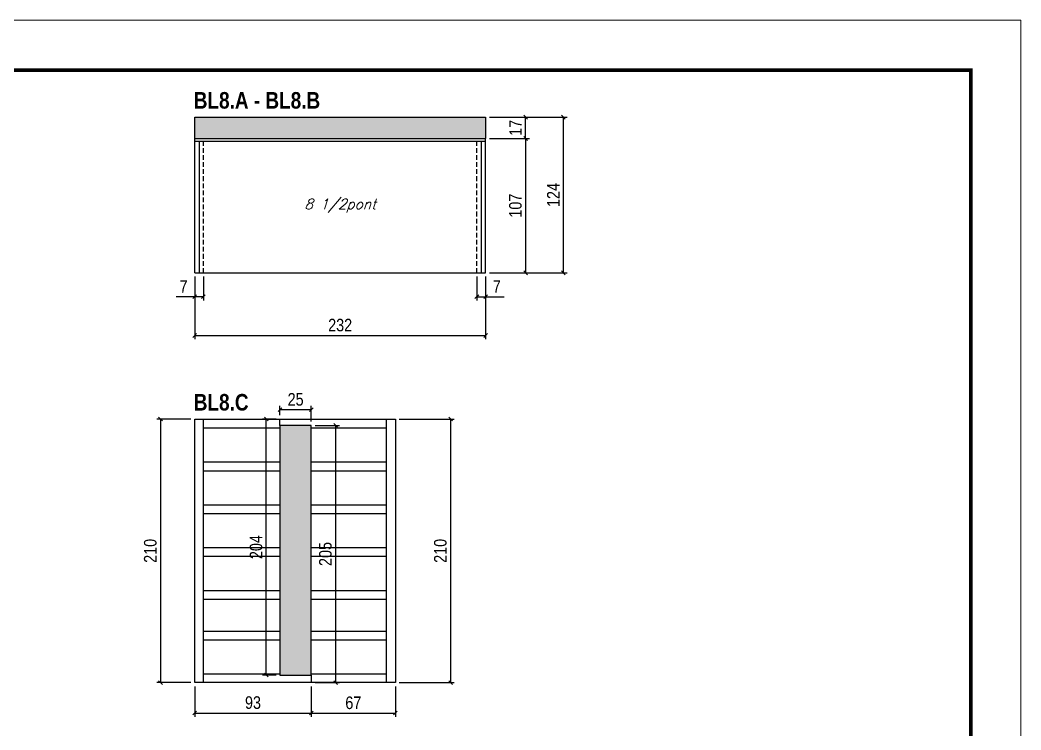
# Model space of a CAD drawing. Extents: x 3309 to 10384, y -2522 to 14608.
# Drawn here: x 8765 to 9563, y 1408 to 1974 of the extents above; entities that cross this region are included whole.
import ezdxf

# ---------------------------------------------------------------- set-up
doc = ezdxf.new("R2010")
doc.units = 0
doc.linetypes.add('DASHED', pattern=[0.75, 0.5, -0.25])
doc.linetypes.add('HIDDEN', pattern=[0.375, 0.25, -0.125])
doc.layers.add('00 - FELIPE', color=6, linetype='Continuous', plot=False)
for name, color, linetype in [('COTA', 241, 'Continuous'), ('NOMENCLATURA', 7, 'Continuous'), ('Painéis', 200, 'Continuous'), ('SARR_2.2x7', 40, 'Continuous'), ('SARR_3.5x7', 81, 'Continuous'), ('texto', 7, 'Continuous')]:
    doc.layers.add(name, color=color, linetype=linetype)
doc.layers.add('Folhas', color=255, linetype='Continuous', lineweight=9)
doc.layers.add('SARRAFO DE PRESSAO', color=251, linetype='DASHED', lineweight=9)
doc.styles.add('COTA TECNICA', font='techl___.ttf', dxfattribs={"height": 10})
doc.styles.add('Romans', font='romans.shx')
doc.styles.add('TECNICA', font='techb___.ttf', dxfattribs={"height": 10})
doc.dimstyles.new('PAINEL', dxfattribs={"dimtxt": 10, "dimasz": 3, "dimexe": 3, "dimexo": 3, "dimgap": 3, "dimtad": 1, "dimdec": 1, "dimzin": 12, "dimdsep": 46, "dimtxsty": 'COTA TECNICA', "dimblk1": 'OBLIQUE', "dimblk2": 'OBLIQUE', "dimsah": 1, "dimcen": 0.9, "dimclrd": 4, "dimclre": 4, "dimclrt": 240, "dimadec": 1, "dimazin": 3, "dimtfac": 1, "dimtdec": 1, "dimtmove": 0, "dimatfit": 3, "dimfxl": 1, "dimtolj": 1, "dimtzin": 12, "dimarcsym": 0})

# ---------------------------------------------------------------- blocks, each defined once
blk = doc.blocks.new('9999999999')
at = {"layer": 'Folhas'}
blk.add_lwpolyline([(98138.98, 34190.21), (99623.98, 34190.21), (99623.98, 35240.21), (98138.98, 35240.21)], close=True, dxfattribs=at)
at = {"layer": 'Folhas', "color": 30, "const_width": 3}
blk.add_lwpolyline([(98213.98, 34230.21), (99583.98, 34230.21), (99583.98, 35200.21), (98213.98, 35200.21)], close=True, dxfattribs=at)
blk = doc.blocks.new('_Oblique')
at = {"color": 0, "linetype": 'ByBlock', "lineweight": -2}
blk.add_line((-0.5, -0.5), (0.5, 0.5), dxfattribs=at)
blk = doc.blocks.new('*D1561')
at = {"layer": 'COTA', "color": 4, "linetype": 'ByBlock', "lineweight": -2, "transparency": 16777216}
for p, q in [((8904.02, 1769.12), (8904.02, 1719.21)), ((9136.02, 1769.12), (9136.02, 1719.21)), ((8904.02, 1722.21), (9136.02, 1722.21))]:
    blk.add_line(p, q, dxfattribs=at)
at = {"layer": 'Defpoints', "color": 0, "linetype": 'ByBlock', "transparency": 16777216}
for p in [(8904.02, 1772.12), (9136.02, 1772.12), (9136.02, 1722.21)]:
    blk.add_point(p, dxfattribs=at)
at = {"layer": 'COTA', "color": 4, "linetype": 'ByBlock', "lineweight": -2, "transparency": 16777216, "xscale": 3, "yscale": 3, "zscale": 3, "rotation": 180}
blk.add_blockref('_Oblique', (8904.02, 1722.21), dxfattribs=at)
at = {"layer": 'COTA', "color": 4, "linetype": 'ByBlock', "lineweight": -2, "transparency": 16777216, "xscale": 3, "yscale": 3, "zscale": 3}
blk.add_blockref('_Oblique', (9136.02, 1722.21), dxfattribs=at)
at = {"layer": 'COTA', "color": 240, "linetype": 'ByBlock', "transparency": 16777216, "insert": (9020.02, 1730.43), "char_height": 10, "attachment_point": 5, "style": 'COTA TECNICA'}
blk.add_mtext('\\A1;232', dxfattribs=at)
blk = doc.blocks.new('*D1562')
at = {"layer": 'COTA', "color": 4, "lineweight": -2, "transparency": 16777216}
for p, q in [((9139.02, 1879.12), (9170.9, 1879.12)), ((9167.9, 1879.12), (9167.9, 1772.12)), ((9139.02, 1772.12), (9170.9, 1772.12))]:
    blk.add_line(p, q, dxfattribs=at)
at = {"layer": 'Defpoints', "color": 0, "transparency": 16777216}
for p in [(9136.02, 1879.12), (9136.02, 1772.12), (9167.9, 1772.12)]:
    blk.add_point(p, dxfattribs=at)
at = {"layer": 'COTA', "color": 4, "lineweight": -2, "transparency": 16777216, "xscale": 3, "yscale": 3, "zscale": 3}
for p, rotation in [((9167.9, 1879.12), 90), ((9167.9, 1772.12), 270)]:
    blk.add_blockref('_Oblique', p, dxfattribs=dict(at, rotation=rotation))
at = {"layer": 'COTA', "color": 240, "transparency": 16777216, "insert": (9159.8, 1825.62), "char_height": 10, "attachment_point": 5, "rotation": 90, "style": 'COTA TECNICA'}
blk.add_mtext('\\A1;107', dxfattribs=at)
blk = doc.blocks.new('*D1563')
at = {"layer": 'COTA', "color": 4, "lineweight": -2, "transparency": 16777216}
for p, q in [((8904.02, 1769.12), (8904.02, 1750.1)), ((8911.02, 1769.12), (8911.02, 1750.1)), ((8904.02, 1753.1), (8889.29, 1753.1)), ((8911.02, 1753.1), (8904.02, 1753.1))]:
    blk.add_line(p, q, dxfattribs=at)
at = {"layer": 'Defpoints', "color": 0, "transparency": 16777216}
for p in [(8904.02, 1772.12), (8911.02, 1772.12), (8904.02, 1753.1)]:
    blk.add_point(p, dxfattribs=at)
at = {"layer": 'COTA', "color": 4, "lineweight": -2, "transparency": 16777216, "xscale": 3, "yscale": 3, "zscale": 3, "rotation": 180}
blk.add_blockref('_Oblique', (8904.02, 1753.1), dxfattribs=at)
at = {"layer": 'COTA', "color": 4, "lineweight": -2, "transparency": 16777216, "xscale": 3, "yscale": 3, "zscale": 3}
blk.add_blockref('_Oblique', (8911.02, 1753.1), dxfattribs=at)
at = {"layer": 'COTA', "color": 240, "transparency": 16777216, "insert": (8895.16, 1761.17), "char_height": 10, "attachment_point": 5, "style": 'COTA TECNICA'}
blk.add_mtext('\\A1;7', dxfattribs=at)
blk = doc.blocks.new('*D1564')
at = {"layer": 'COTA', "color": 4, "lineweight": -2, "transparency": 16777216}
for p, q in [((9129.02, 1769.12), (9129.02, 1750.1)), ((9136.02, 1769.12), (9136.02, 1750.1)), ((9129.02, 1753.1), (9136.02, 1753.1)), ((9136.02, 1753.1), (9150.75, 1753.1))]:
    blk.add_line(p, q, dxfattribs=at)
at = {"layer": 'Defpoints', "color": 0, "transparency": 16777216}
for p in [(9129.02, 1772.12), (9136.02, 1772.12), (9136.02, 1753.1)]:
    blk.add_point(p, dxfattribs=at)
at = {"layer": 'COTA', "color": 4, "lineweight": -2, "transparency": 16777216, "xscale": 3, "yscale": 3, "zscale": 3, "rotation": 180}
blk.add_blockref('_Oblique', (9129.02, 1753.1), dxfattribs=at)
at = {"layer": 'COTA', "color": 4, "lineweight": -2, "transparency": 16777216, "xscale": 3, "yscale": 3, "zscale": 3}
blk.add_blockref('_Oblique', (9136.02, 1753.1), dxfattribs=at)
at = {"layer": 'COTA', "color": 240, "transparency": 16777216, "insert": (9144.89, 1761.17), "char_height": 10, "attachment_point": 5, "style": 'COTA TECNICA'}
blk.add_mtext('\\A1;7', dxfattribs=at)
blk = doc.blocks.new('*D1565')
at = {"layer": 'COTA', "color": 4, "lineweight": -2, "transparency": 16777216}
for p, q in [((9139.02, 1896.12), (9170.9, 1896.12)), ((9167.9, 1879.12), (9167.9, 1896.12)), ((9139.02, 1879.12), (9170.9, 1879.12))]:
    blk.add_line(p, q, dxfattribs=at)
at = {"layer": 'Defpoints', "color": 0, "transparency": 16777216}
for p in [(9136.02, 1896.12), (9167.9, 1896.12), (9136.02, 1879.12)]:
    blk.add_point(p, dxfattribs=at)
at = {"layer": 'COTA', "color": 4, "lineweight": -2, "transparency": 16777216, "xscale": 3, "yscale": 3, "zscale": 3}
for p, rotation in [((9167.9, 1896.12), 90), ((9167.9, 1879.12), 270)]:
    blk.add_blockref('_Oblique', p, dxfattribs=dict(at, rotation=rotation))
at = {"layer": 'COTA', "color": 240, "transparency": 16777216, "insert": (9159.83, 1887.62), "char_height": 10, "attachment_point": 5, "rotation": 90, "style": 'COTA TECNICA'}
blk.add_mtext('\\A1;17', dxfattribs=at)
blk = doc.blocks.new('*D1566')
at = {"layer": 'COTA', "color": 4, "lineweight": -2, "transparency": 16777216}
for p, q in [((9139.02, 1896.12), (9201.04, 1896.12)), ((9198.04, 1772.12), (9198.04, 1896.12)), ((9139.02, 1772.12), (9201.04, 1772.12))]:
    blk.add_line(p, q, dxfattribs=at)
at = {"layer": 'Defpoints', "color": 0, "transparency": 16777216}
for p in [(9136.02, 1896.12), (9198.04, 1896.12), (9136.02, 1772.12)]:
    blk.add_point(p, dxfattribs=at)
at = {"layer": 'COTA', "color": 4, "lineweight": -2, "transparency": 16777216, "xscale": 3, "yscale": 3, "zscale": 3}
for p, rotation in [((9198.04, 1896.12), 90), ((9198.04, 1772.12), 270)]:
    blk.add_blockref('_Oblique', p, dxfattribs=dict(at, rotation=rotation))
at = {"layer": 'COTA', "color": 240, "transparency": 16777216, "insert": (9189.97, 1834.12), "char_height": 10, "attachment_point": 5, "rotation": 90, "style": 'COTA TECNICA'}
blk.add_mtext('\\A1;124', dxfattribs=at)
blk = doc.blocks.new('*D1583')
at = {"layer": 'COTA', "color": 4, "lineweight": -2, "transparency": 16777216}
for p, q in [((8901.02, 1655.57), (8873.78, 1655.57)), ((8876.78, 1655.57), (8876.78, 1445.57)), ((8901.02, 1445.57), (8873.78, 1445.57))]:
    blk.add_line(p, q, dxfattribs=at)
at = {"layer": 'Defpoints', "color": 0, "transparency": 16777216}
for p in [(8904.02, 1655.57), (8876.78, 1445.57), (8904.02, 1445.57)]:
    blk.add_point(p, dxfattribs=at)
at = {"layer": 'COTA', "color": 4, "lineweight": -2, "transparency": 16777216, "xscale": 3, "yscale": 3, "zscale": 3}
for p, rotation in [((8876.78, 1655.57), 90), ((8876.78, 1445.57), 270)]:
    blk.add_blockref('_Oblique', p, dxfattribs=dict(at, rotation=rotation))
at = {"layer": 'COTA', "color": 240, "transparency": 16777216, "insert": (8868.68, 1550.57), "char_height": 10, "attachment_point": 5, "rotation": 90, "style": 'COTA TECNICA'}
blk.add_mtext('\\A1;210', dxfattribs=at)
blk = doc.blocks.new('*D1584')
at = {"layer": 'COTA', "color": 4, "lineweight": -2, "transparency": 16777216}
for p, q in [((9067.02, 1655.57), (9111.05, 1655.57)), ((9108.05, 1655.57), (9108.05, 1445.57)), ((9067.02, 1445.57), (9111.05, 1445.57))]:
    blk.add_line(p, q, dxfattribs=at)
at = {"layer": 'Defpoints', "color": 0, "transparency": 16777216}
for p in [(9064.02, 1655.57), (9064.02, 1445.57), (9108.05, 1445.57)]:
    blk.add_point(p, dxfattribs=at)
at = {"layer": 'COTA', "color": 4, "lineweight": -2, "transparency": 16777216, "xscale": 3, "yscale": 3, "zscale": 3}
for p, rotation in [((9108.05, 1655.57), 90), ((9108.05, 1445.57), 270)]:
    blk.add_blockref('_Oblique', p, dxfattribs=dict(at, rotation=rotation))
at = {"layer": 'COTA', "color": 240, "transparency": 16777216, "insert": (9099.95, 1550.57), "char_height": 10, "attachment_point": 5, "rotation": 90, "style": 'COTA TECNICA'}
blk.add_mtext('\\A1;210', dxfattribs=at)
blk = doc.blocks.new('*D1585')
at = {"layer": 'COTA', "color": 4, "lineweight": -2, "transparency": 16777216}
for p, q in [((8904.02, 1442.57), (8904.02, 1418.36)), ((8997.02, 1442.57), (8997.02, 1418.36)), ((8904.02, 1421.36), (8997.02, 1421.36))]:
    blk.add_line(p, q, dxfattribs=at)
at = {"layer": 'Defpoints', "color": 0, "transparency": 16777216}
for p in [(8904.02, 1445.57), (8997.02, 1445.57), (8997.02, 1421.36)]:
    blk.add_point(p, dxfattribs=at)
at = {"layer": 'COTA', "color": 4, "lineweight": -2, "transparency": 16777216, "xscale": 3, "yscale": 3, "zscale": 3, "rotation": 180}
blk.add_blockref('_Oblique', (8904.02, 1421.36), dxfattribs=at)
at = {"layer": 'COTA', "color": 4, "lineweight": -2, "transparency": 16777216, "xscale": 3, "yscale": 3, "zscale": 3}
blk.add_blockref('_Oblique', (8997.02, 1421.36), dxfattribs=at)
at = {"layer": 'COTA', "color": 240, "transparency": 16777216, "insert": (8950.52, 1429.61), "char_height": 10, "attachment_point": 5, "style": 'COTA TECNICA'}
blk.add_mtext('\\A1;93', dxfattribs=at)
blk = doc.blocks.new('*D1586')
at = {"layer": 'COTA', "color": 4, "lineweight": -2, "transparency": 16777216}
for p, q in [((8997.02, 1442.57), (8997.02, 1418.36)), ((9064.02, 1442.57), (9064.02, 1418.36)), ((8997.02, 1421.36), (9064.02, 1421.36))]:
    blk.add_line(p, q, dxfattribs=at)
at = {"layer": 'Defpoints', "color": 0, "transparency": 16777216}
for p in [(8997.02, 1445.57), (9064.02, 1445.57), (9064.02, 1421.36)]:
    blk.add_point(p, dxfattribs=at)
at = {"layer": 'COTA', "color": 4, "lineweight": -2, "transparency": 16777216, "xscale": 3, "yscale": 3, "zscale": 3, "rotation": 180}
blk.add_blockref('_Oblique', (8997.02, 1421.36), dxfattribs=at)
at = {"layer": 'COTA', "color": 4, "lineweight": -2, "transparency": 16777216, "xscale": 3, "yscale": 3, "zscale": 3}
blk.add_blockref('_Oblique', (9064.02, 1421.36), dxfattribs=at)
at = {"layer": 'COTA', "color": 240, "transparency": 16777216, "insert": (9030.52, 1429.47), "char_height": 10, "attachment_point": 5, "style": 'COTA TECNICA'}
blk.add_mtext('\\A1;67', dxfattribs=at)
blk = doc.blocks.new('*D1587')
at = {"layer": 'COTA', "color": 4, "lineweight": -2, "transparency": 16777216}
for p, q in [((8969.02, 1655.57), (8958.09, 1655.57)), ((8961.09, 1451.57), (8961.09, 1655.57)), ((8969.02, 1451.57), (8958.09, 1451.57))]:
    blk.add_line(p, q, dxfattribs=at)
at = {"layer": 'Defpoints', "color": 0, "transparency": 16777216}
for p in [(8961.09, 1655.57), (8972.02, 1655.57), (8972.02, 1451.57)]:
    blk.add_point(p, dxfattribs=at)
at = {"layer": 'COTA', "color": 4, "lineweight": -2, "transparency": 16777216, "xscale": 3, "yscale": 3, "zscale": 3}
for p, rotation in [((8961.09, 1655.57), 90), ((8961.09, 1451.57), 270)]:
    blk.add_blockref('_Oblique', p, dxfattribs=dict(at, rotation=rotation))
at = {"layer": 'COTA', "color": 240, "transparency": 16777216, "insert": (8952.99, 1553.57), "char_height": 10, "attachment_point": 5, "rotation": 90, "style": 'COTA TECNICA'}
blk.add_mtext('\\A1;204', dxfattribs=at)
blk = doc.blocks.new('*D1588')
at = {"layer": 'COTA', "color": 4, "lineweight": -2, "transparency": 16777216}
for p, q in [((8972.02, 1658.57), (8972.02, 1666.12)), ((8972.02, 1663.12), (8997.02, 1663.12)), ((8997.02, 1653.57), (8997.02, 1666.12))]:
    blk.add_line(p, q, dxfattribs=at)
at = {"layer": 'Defpoints', "color": 0, "transparency": 16777216}
for p in [(8997.02, 1663.12), (8972.02, 1655.57), (8997.02, 1650.57)]:
    blk.add_point(p, dxfattribs=at)
at = {"layer": 'COTA', "color": 4, "lineweight": -2, "transparency": 16777216, "xscale": 3, "yscale": 3, "zscale": 3, "rotation": 180}
blk.add_blockref('_Oblique', (8972.02, 1663.12), dxfattribs=at)
at = {"layer": 'COTA', "color": 4, "lineweight": -2, "transparency": 16777216, "xscale": 3, "yscale": 3, "zscale": 3}
blk.add_blockref('_Oblique', (8997.02, 1663.12), dxfattribs=at)
at = {"layer": 'COTA', "color": 240, "transparency": 16777216, "insert": (8984.52, 1671.23), "char_height": 10, "attachment_point": 5, "style": 'COTA TECNICA'}
blk.add_mtext('\\A1;25', dxfattribs=at)
blk = doc.blocks.new('*D1589')
at = {"layer": 'COTA', "color": 4, "lineweight": -2, "transparency": 16777216}
for p, q in [((9000.02, 1650.57), (9019.4, 1650.57)), ((9016.4, 1650.57), (9016.4, 1445.57)), ((9000.02, 1445.57), (9019.4, 1445.57))]:
    blk.add_line(p, q, dxfattribs=at)
at = {"layer": 'Defpoints', "color": 0, "transparency": 16777216}
for p in [(8997.02, 1650.57), (8997.02, 1445.57), (9016.4, 1445.57)]:
    blk.add_point(p, dxfattribs=at)
at = {"layer": 'COTA', "color": 4, "lineweight": -2, "transparency": 16777216, "xscale": 3, "yscale": 3, "zscale": 3}
for p, rotation in [((9016.4, 1650.57), 90), ((9016.4, 1445.57), 270)]:
    blk.add_blockref('_Oblique', p, dxfattribs=dict(at, rotation=rotation))
at = {"layer": 'COTA', "color": 240, "transparency": 16777216, "insert": (9008.29, 1548.07), "char_height": 10, "attachment_point": 5, "rotation": 90, "style": 'COTA TECNICA'}
blk.add_mtext('\\A1;205', dxfattribs=at)

msp = doc.modelspace()

# ---------------------------------------------------------------- hatches: boundary and pattern name
at = {"layer": 'COTA'}
h = msp.add_hatch(dxfattribs=at)
h.set_pattern_fill('AR-CONC', color=256, scale=0.03)
h.set_pattern_definition([(50, (-47.4403, 22.3443), (5.46554, -0.4781726), [0.5715, -6.2865]), (355, (-47.4403, 22.3443), (-1.0573026, 5.7317054), [0.4572, -5.0292175]), (100.451445, (-46.985, 22.3044), (4.4082374, 5.2535326), [0.4857003, -5.3427073]), (46.1842, (-47.44, 23.868), (8.132371, -1.26127), [0.85725, -9.42975]), (96.63556, (-46.763, 23.763), (7.122124, 7.422784), [0.728551, -8.014068]), (351.18415, (-47.44, 23.868), (7.122124, 7.422784), [0.685799, -7.543792]), (21, (-46.6783, 23.4873), (4.5484317, -3.067956), [0.5715, -6.2865]), (326, (-46.6783, 23.4873), (1.854061, 5.525639), [0.4572, -5.0292]), (71.451445, (-46.2993, 23.2316), (6.4024926, 2.457683), [0.4857003, -5.342698]), (37.5, (-47.4403, 22.3443), (0.0926581, 2.53665117), [0, -4.96824, 0, -5.1054, 0, -5.04825]), (7.5, (-47.4403, 22.3443), (2.0045899, 3.00541724), [0, -2.91084, 0, -4.85394, 0, -1.92405]), (327.5, (-49.1396, 22.3443), (4.06771786, -0.1718623), [0, -1.905, 0, -5.9436, 0, -7.8867]), (317.5, (-49.9016, 22.3443), (4.4438754, 0.7627947), [0, -2.4765, 0, -3.94716, 0, -5.6007])])
h.paths.add_polyline_path([(8904.02, 1896.12), (8904.02, 1879.12), (9136.02, 1879.12), (9136.02, 1896.12)])
h = msp.add_hatch(dxfattribs=at)
h.set_pattern_fill('AR-CONC', color=256, scale=0.03)
h.set_pattern_definition([(50, (-47.4403, 0), (5.46554, -0.4781726), [0.5715, -6.2865]), (355, (-47.4403, 0), (-1.0573026, 5.7317054), [0.4572, -5.0292175]), (100.451445, (-46.985, -0.04), (4.4082374, 5.2535326), [0.4857003, -5.3427073]), (46.1842, (-47.44, 1.524), (8.132371, -1.26127), [0.85725, -9.42975]), (96.63556, (-46.763, 1.419), (7.122124, 7.422784), [0.728551, -8.014068]), (351.18415, (-47.44, 1.524), (7.122124, 7.422784), [0.685799, -7.543792]), (21, (-46.6783, 1.143), (4.5484317, -3.067956), [0.5715, -6.2865]), (326, (-46.6783, 1.143), (1.854061, 5.525639), [0.4572, -5.0292]), (71.451445, (-46.2993, 0.8873), (6.4024926, 2.457683), [0.4857003, -5.342698]), (37.5, (-47.4403, 0), (0.0926581, 2.53665117), [0, -4.96824, 0, -5.1054, 0, -5.04825]), (7.5, (-47.4403, 0), (2.0045899, 3.00541724), [0, -2.91084, 0, -4.85394, 0, -1.92405]), (327.5, (-49.1396, 0), (4.06771786, -0.1718623), [0, -1.905, 0, -5.9436, 0, -7.8867]), (317.5, (-49.9016, 0), (4.4438754, 0.7627947), [0, -2.4765, 0, -3.94716, 0, -5.6007])])
h.paths.add_polyline_path([(8972.02, 1451.57), (8997.02, 1451.57), (8997.02, 1650.57), (8972.02, 1650.57)])

# ---------------------------------------------------------------- linework, layer by layer
at = {"layer": '00 - FELIPE'}
for p, q in [((8972.02, 1650.57), (8972.02, 1655.57)), ((8997.02, 1451.57), (8997.02, 1445.57))]:
    msp.add_line(p, q, dxfattribs=at)
msp.add_lwpolyline([(8904.02, 1655.57), (9064.02, 1655.57), (9064.02, 1445.57), (8904.02, 1445.57)], close=True, dxfattribs=at)
msp.add_lwpolyline([(8997.02, 1650.57), (8972.02, 1650.57), (8972.02, 1451.57), (8997.02, 1451.57), (8997.02, 1650.57)], dxfattribs=at)
at = {"layer": 'COTA'}
for p, q in [((8904.02, 1879.12), (8904.02, 1896.12)), ((8904.02, 1896.12), (9136.02, 1896.12)), ((9136.02, 1896.12), (9136.02, 1879.12))]:
    msp.add_line(p, q, dxfattribs=at)
at = {"layer": 'Painéis', "linetype": 'ByBlock'}
for p, q in [((8904.02, 1879.12), (9136.02, 1879.12)), ((8904.02, 1772.12), (8904.02, 1879.12)), ((9136.02, 1772.12), (9136.02, 1879.12)), ((8904.02, 1772.12), (9136.02, 1772.12))]:
    msp.add_line(p, q, dxfattribs=at)
at = {"layer": 'SARR_2.2x7', "linetype": 'Continuous'}
for p, q in [((8904.02, 1876.92), (9136.02, 1876.92)), ((8911.02, 1445.57), (8911.02, 1655.57)), ((9057.02, 1445.57), (9057.02, 1655.57)), ((8911.02, 1648.57), (8972.02, 1648.57)), ((8997.02, 1648.57), (9057.02, 1648.57)), ((8911.02, 1621.46), (8972.02, 1621.46)), ((8997.02, 1621.46), (9057.02, 1621.46)), ((8911.02, 1614.46), (8972.02, 1614.46)), ((8997.02, 1614.46), (9057.02, 1614.46)), ((8911.02, 1587.34), (8972.02, 1587.34)), ((8911.02, 1580.34), (8972.02, 1580.34)), ((8997.02, 1587.34), (9057.02, 1587.34)), ((8997.02, 1580.34), (9057.02, 1580.34)), ((8911.02, 1553.23), (8972.02, 1553.23)), ((8997.02, 1553.23), (9057.02, 1553.23)), ((8911.02, 1546.23), (8972.02, 1546.23)), ((8997.02, 1546.23), (9057.02, 1546.23)), ((8911.02, 1519.12), (8972.02, 1519.12)), ((8997.02, 1519.12), (9057.02, 1519.12)), ((8911.02, 1512.12), (8972.02, 1512.12)), ((8997.02, 1512.12), (9057.02, 1512.12)), ((8911.02, 1486.69), (8972.02, 1486.69)), ((8997.02, 1486.69), (9057.02, 1486.69)), ((8911.02, 1479.69), (8972.02, 1479.69)), ((8997.02, 1479.69), (9057.02, 1479.69)), ((8911.02, 1452.57), (8972.02, 1452.57)), ((8997.02, 1452.57), (9057.02, 1452.57))]:
    msp.add_line(p, q, dxfattribs=at)
at = {"layer": 'SARR_2.2x7', "linetype": 'HIDDEN', "ltscale": 15}
for p, q in [((8911.02, 1772.12), (8911.02, 1879.12)), ((9129.02, 1772.12), (9129.02, 1879.12))]:
    msp.add_line(p, q, dxfattribs=at)
at = {"layer": 'SARR_3.5x7'}
for p, q in [((8907.52, 1876.92), (8907.52, 1772.12)), ((9132.52, 1876.92), (9132.52, 1772.12))]:
    msp.add_line(p, q, dxfattribs=at)

# ---------------------------------------------------------------- block references
at = {"layer": 'SARRAFO DE PRESSAO', "color": 6, "linetype": 'ByBlock'}
msp.add_blockref('9999999999', (-90061.11, -33266.67), dxfattribs=at)

# ---------------------------------------------------------------- texts
at = {"layer": 'NOMENCLATURA', "style": 'TECNICA'}
for s, p in [('BL8.A - BL8.B', (8903.31, 1902.94, 0)), ('BL8.C', (8903.31, 1662.38, 0))]:
    msp.add_text(s, height=13.2, dxfattribs=at).set_placement(p)
at = {"layer": 'texto', "color": 2, "insert": (9020.02, 1825.62), "char_height": 8, "attachment_point": 5, "style": 'Romans'}
msp.add_mtext('{\\Q19;\\C256;8 1/2pont}', dxfattribs=at)

# ---------------------------------------------------------------- dimensions: what is measured, and where the dimension line sits
at = {"layer": 'COTA'}
for base, p1, p2, angle, picture, middle in [((9167.9, 1896.12), (9136.02, 1879.12), (9136.02, 1896.12), 90, '*D1565', (9159.83, 1887.62)), ((9198.04, 1896.12), (9136.02, 1772.12), (9136.02, 1896.12), 90, '*D1566', (9189.97, 1834.12)), ((9167.9, 1772.12), (9136.02, 1879.12), (9136.02, 1772.12), 90, '*D1562', (9159.8, 1825.62)), ((9136.02, 1753.1), (9129.02, 1772.12), (9136.02, 1772.12), 180, '*D1564', (9144.89, 1761.17)), ((8876.78, 1445.57), (8904.02, 1655.57), (8904.02, 1445.57), 90, '*D1583', (8868.68, 1550.57)), ((8961.09, 1655.57), (8972.02, 1451.57), (8972.02, 1655.57), 90, '*D1587', (8952.99, 1553.57)), ((9108.05, 1445.57), (9064.02, 1655.57), (9064.02, 1445.57), 90, '*D1584', (9099.95, 1550.57)), ((9016.4, 1445.57), (8997.02, 1650.57), (8997.02, 1445.57), 90, '*D1589', (9008.29, 1548.07))]:
    dim = msp.add_linear_dim(base=base, p1=p1, p2=p2, angle=angle, dimstyle='PAINEL', dxfattribs=at)
    dim.commit()
    dim.dimension.update_dxf_attribs({"geometry": picture, "text_midpoint": middle})
for base, p1, p2, picture, middle in [((8904.02, 1753.1), (8911.02, 1772.12), (8904.02, 1772.12), '*D1563', (8895.16, 1761.17)), ((8997.02, 1663.12), (8972.02, 1655.57), (8997.02, 1650.57), '*D1588', (8984.52, 1671.23)), ((8997.02, 1421.36), (8904.02, 1445.57), (8997.02, 1445.57), '*D1585', (8950.52, 1429.61))]:
    dim = msp.add_linear_dim(base=base, p1=p1, p2=p2, dimstyle='PAINEL', dxfattribs=at)
    dim.commit()
    dim.dimension.update_dxf_attribs({"geometry": picture, "text_midpoint": middle})
at = {"layer": 'COTA', "linetype": 'ByBlock'}
dim = msp.add_linear_dim(base=(9136.02, 1722.21), p1=(8904.02, 1772.12), p2=(9136.02, 1772.12), dimstyle='PAINEL', dxfattribs=at)
dim.commit()
dim.dimension.update_dxf_attribs({"geometry": '*D1561', "text_midpoint": (9020.02, 1730.43)})
at = {"layer": 'COTA'}
dim = msp.add_linear_dim(base=(9064.02, 1421.36), p1=(8997.02, 1445.57), p2=(9064.02, 1445.57), dimstyle='PAINEL', override={"dimtmove": 1}, dxfattribs=at)
dim.commit()
dim.dimension.update_dxf_attribs({"geometry": '*D1586', "text_midpoint": (9030.52, 1429.47)})

doc.saveas('drawing.dxf')
